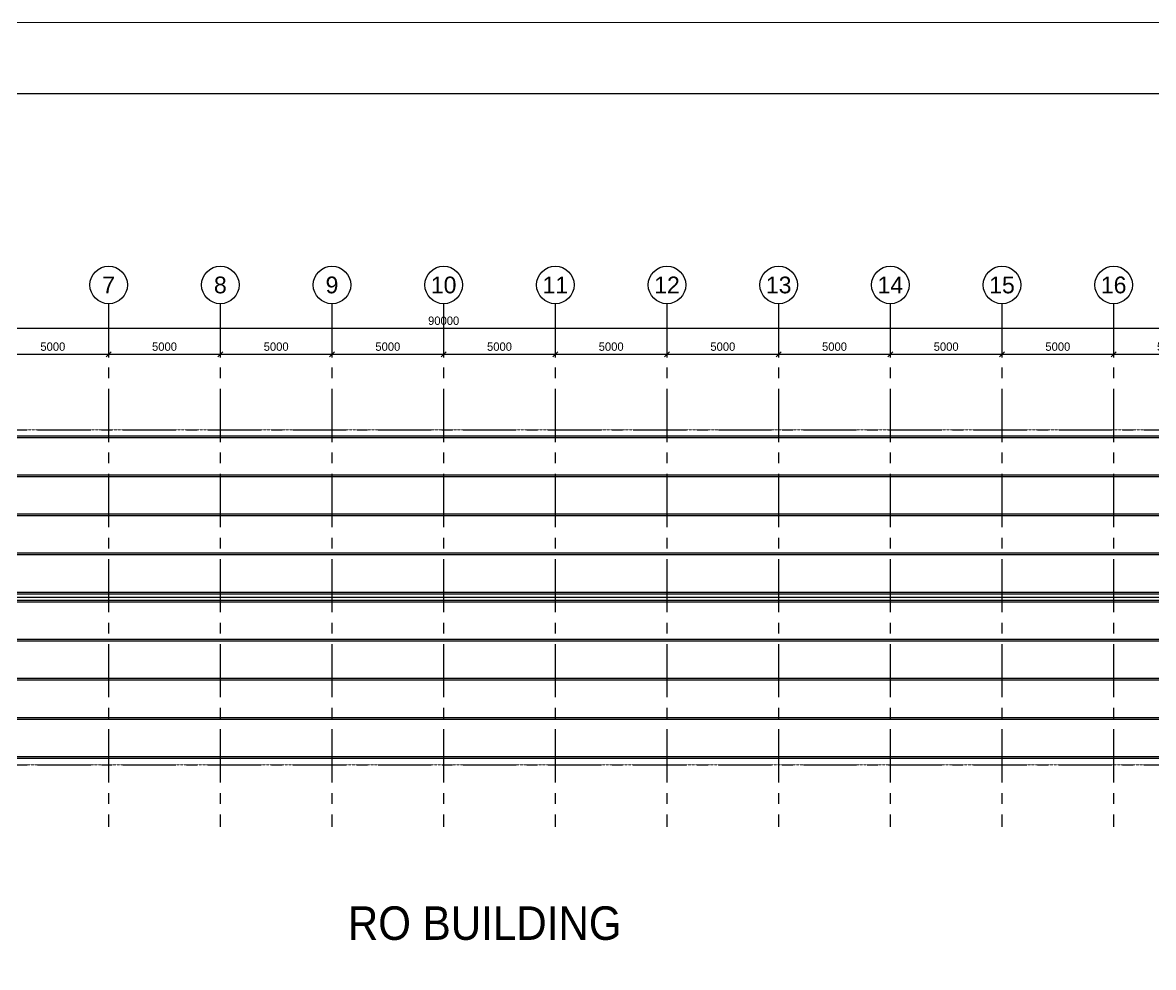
# Model space of a CAD drawing. Header units: millimetres. Extents: x 14826 to 891005, y -311366 to 56117.
# Drawn here: x 158664 to 209296, y -87855 to -45560 of the extents above; entities that cross this region are included whole.
import ezdxf
from ezdxf.enums import TextEntityAlignment as Align

# ---------------------------------------------------------------- set-up
doc = ezdxf.new("R2010")
doc.units = ezdxf.units.MM
doc.linetypes.add('CENTER', pattern=[50.8, 31.75, -6.35, 6.35, -6.35])
doc.linetypes.add('Hidden', pattern=[7.14375, 4.7625, -2.38125])
doc.layers.add('A-DETL-HDLN', color=7, linetype='Hidden', lineweight=9)
doc.layers.add('G-ANNO-TEXT', color=7, linetype='Continuous', lineweight=9)
for name, color, linetype in [('AUR-DIMS', 7, 'Continuous'), ('AUR-GRID CIRC', 3, 'Continuous'), ('AUR-GRID TEXT', 2, 'Continuous'), ('AUR-GRIDS', 7, 'CENTER')]:
    doc.layers.add(name, color=color, linetype=linetype)
doc.layers.add('LAYOUT IMPORT_dwg', color=7, linetype='Continuous', lineweight=9, true_color=0x767676)
doc.styles.add('Arial_4', font='arial.ttf', dxfattribs={"width": 0.9, "height": 700})
doc.styles.add('ArialN', font='ARIALN.TTF')
doc.dimstyles.new('1-150', dxfattribs={"dimscale": 150, "dimtxt": 2.5, "dimasz": 1.5, "dimexe": 1, "dimexo": 2, "dimgap": 1, "dimtad": 1, "dimdec": 0, "dimzin": 0, "dimdsep": 46, "dimtxsty": 'Standard', "dimblk": 'OBLIQUE', "dimcen": 0, "dimdle": 1, "dimclrd": 7, "dimclre": 7, "dimclrt": 3, "dimadec": 0, "dimazin": 0, "dimtfac": 1, "dimtdec": 0, "dimtix": 1, "dimtmove": 2, "dimatfit": 0, "dimfxl": 6.5, "dimfxlon": 1, "dimtolj": 1, "dimtzin": 0, "dimarcsym": 0})

# ---------------------------------------------------------------- blocks, each defined once
blk = doc.blocks.new('LAYOUT IMPORT_dwg-326166-LEVEL 1')
at = {"lineweight": 9}
blk.add_line((-10868, 212791), (-10868, 311765), dxfattribs=at)
blk = doc.blocks.new('_Oblique')
at = {"color": 0, "linetype": 'ByBlock', "lineweight": -2}
blk.add_line((-0.5, -0.5), (0.5, 0.5), dxfattribs=at)
blk = doc.blocks.new('*D102')
at = {"layer": 'AUR-DIMS', "color": 7, "lineweight": -2, "ltscale": 75, "transparency": 16777216}
for p, q in [((162517, -60126), (162517, -60554)), ((157367, -60404), (162667, -60404)), ((157517, -60383), (157517, -60554))]:
    blk.add_line(p, q, dxfattribs=at)
at = {"layer": 'Defpoints', "color": 0, "ltscale": 75, "transparency": 16777216}
for p in [(157517, -59826, -4742), (162517, -59826), (162517, -60404)]:
    blk.add_point(p, dxfattribs=at)
at = {"layer": 'AUR-DIMS', "color": 7, "lineweight": -2, "ltscale": 75, "transparency": 16777216, "xscale": 225, "yscale": 225, "zscale": 225, "rotation": 180}
blk.add_blockref('_Oblique', (157517, -60404), dxfattribs=at)
at = {"layer": 'AUR-DIMS', "color": 7, "lineweight": -2, "ltscale": 75, "transparency": 16777216, "xscale": 225, "yscale": 225, "zscale": 225}
blk.add_blockref('_Oblique', (162517, -60404), dxfattribs=at)
at = {"layer": 'AUR-DIMS', "color": 3, "ltscale": 75, "transparency": 16777216, "insert": (160017, -60067), "char_height": 375, "attachment_point": 5}
blk.add_mtext('\\A1;5000', dxfattribs=at)
blk = doc.blocks.new('*D103')
at = {"layer": 'AUR-DIMS', "color": 7, "lineweight": -2, "ltscale": 75, "transparency": 16777216}
for p, q in [((167517, -60126), (167517, -60554)), ((162367, -60404), (167667, -60404)), ((162517, -60383), (162517, -60554))]:
    blk.add_line(p, q, dxfattribs=at)
at = {"layer": 'Defpoints', "color": 0, "ltscale": 75, "transparency": 16777216}
for p in [(162517, -59826, -4742), (167517, -59826), (167517, -60404)]:
    blk.add_point(p, dxfattribs=at)
at = {"layer": 'AUR-DIMS', "color": 7, "lineweight": -2, "ltscale": 75, "transparency": 16777216, "xscale": 225, "yscale": 225, "zscale": 225, "rotation": 180}
blk.add_blockref('_Oblique', (162517, -60404), dxfattribs=at)
at = {"layer": 'AUR-DIMS', "color": 7, "lineweight": -2, "ltscale": 75, "transparency": 16777216, "xscale": 225, "yscale": 225, "zscale": 225}
blk.add_blockref('_Oblique', (167517, -60404), dxfattribs=at)
at = {"layer": 'AUR-DIMS', "color": 3, "ltscale": 75, "transparency": 16777216, "insert": (165017, -60067), "char_height": 375, "attachment_point": 5}
blk.add_mtext('\\A1;5000', dxfattribs=at)
blk = doc.blocks.new('*D104')
at = {"layer": 'AUR-DIMS', "color": 7, "lineweight": -2, "ltscale": 75, "transparency": 16777216}
for p, q in [((172517, -60126), (172517, -60554)), ((167367, -60404), (172667, -60404)), ((167517, -60383), (167517, -60554))]:
    blk.add_line(p, q, dxfattribs=at)
at = {"layer": 'Defpoints', "color": 0, "ltscale": 75, "transparency": 16777216}
for p in [(167517, -59826, -4742), (172517, -59826), (172517, -60404)]:
    blk.add_point(p, dxfattribs=at)
at = {"layer": 'AUR-DIMS', "color": 7, "lineweight": -2, "ltscale": 75, "transparency": 16777216, "xscale": 225, "yscale": 225, "zscale": 225, "rotation": 180}
blk.add_blockref('_Oblique', (167517, -60404), dxfattribs=at)
at = {"layer": 'AUR-DIMS', "color": 7, "lineweight": -2, "ltscale": 75, "transparency": 16777216, "xscale": 225, "yscale": 225, "zscale": 225}
blk.add_blockref('_Oblique', (172517, -60404), dxfattribs=at)
at = {"layer": 'AUR-DIMS', "color": 3, "ltscale": 75, "transparency": 16777216, "insert": (170017, -60067), "char_height": 375, "attachment_point": 5}
blk.add_mtext('\\A1;5000', dxfattribs=at)
blk = doc.blocks.new('*D105')
at = {"layer": 'AUR-DIMS', "color": 7, "lineweight": -2, "ltscale": 75, "transparency": 16777216}
for p, q in [((177517, -60126), (177517, -60554)), ((172367, -60404), (177667, -60404)), ((172517, -60383), (172517, -60554))]:
    blk.add_line(p, q, dxfattribs=at)
at = {"layer": 'Defpoints', "color": 0, "ltscale": 75, "transparency": 16777216}
for p in [(172517, -59826, -4742), (177517, -59826), (177517, -60404)]:
    blk.add_point(p, dxfattribs=at)
at = {"layer": 'AUR-DIMS', "color": 7, "lineweight": -2, "ltscale": 75, "transparency": 16777216, "xscale": 225, "yscale": 225, "zscale": 225, "rotation": 180}
blk.add_blockref('_Oblique', (172517, -60404), dxfattribs=at)
at = {"layer": 'AUR-DIMS', "color": 7, "lineweight": -2, "ltscale": 75, "transparency": 16777216, "xscale": 225, "yscale": 225, "zscale": 225}
blk.add_blockref('_Oblique', (177517, -60404), dxfattribs=at)
at = {"layer": 'AUR-DIMS', "color": 3, "ltscale": 75, "transparency": 16777216, "insert": (175017, -60067), "char_height": 375, "attachment_point": 5}
blk.add_mtext('\\A1;5000', dxfattribs=at)
blk = doc.blocks.new('*D106')
at = {"layer": 'AUR-DIMS', "color": 7, "lineweight": -2, "ltscale": 75, "transparency": 16777216}
for p, q in [((182517, -60126), (182517, -60554)), ((177367, -60404), (182667, -60404)), ((177517, -60383), (177517, -60554))]:
    blk.add_line(p, q, dxfattribs=at)
at = {"layer": 'Defpoints', "color": 0, "ltscale": 75, "transparency": 16777216}
for p in [(177517, -59826, -4742), (182517, -59826), (182517, -60404)]:
    blk.add_point(p, dxfattribs=at)
at = {"layer": 'AUR-DIMS', "color": 7, "lineweight": -2, "ltscale": 75, "transparency": 16777216, "xscale": 225, "yscale": 225, "zscale": 225, "rotation": 180}
blk.add_blockref('_Oblique', (177517, -60404), dxfattribs=at)
at = {"layer": 'AUR-DIMS', "color": 7, "lineweight": -2, "ltscale": 75, "transparency": 16777216, "xscale": 225, "yscale": 225, "zscale": 225}
blk.add_blockref('_Oblique', (182517, -60404), dxfattribs=at)
at = {"layer": 'AUR-DIMS', "color": 3, "ltscale": 75, "transparency": 16777216, "insert": (180017, -60067), "char_height": 375, "attachment_point": 5}
blk.add_mtext('\\A1;5000', dxfattribs=at)
blk = doc.blocks.new('*D107')
at = {"layer": 'AUR-DIMS', "color": 7, "lineweight": -2, "ltscale": 75, "transparency": 16777216}
for p, q in [((187517, -60126), (187517, -60554)), ((182367, -60404), (187667, -60404)), ((182517, -60383), (182517, -60554))]:
    blk.add_line(p, q, dxfattribs=at)
at = {"layer": 'Defpoints', "color": 0, "ltscale": 75, "transparency": 16777216}
for p in [(182517, -59826, -4742), (187517, -59826), (187517, -60404)]:
    blk.add_point(p, dxfattribs=at)
at = {"layer": 'AUR-DIMS', "color": 7, "lineweight": -2, "ltscale": 75, "transparency": 16777216, "xscale": 225, "yscale": 225, "zscale": 225, "rotation": 180}
blk.add_blockref('_Oblique', (182517, -60404), dxfattribs=at)
at = {"layer": 'AUR-DIMS', "color": 7, "lineweight": -2, "ltscale": 75, "transparency": 16777216, "xscale": 225, "yscale": 225, "zscale": 225}
blk.add_blockref('_Oblique', (187517, -60404), dxfattribs=at)
at = {"layer": 'AUR-DIMS', "color": 3, "ltscale": 75, "transparency": 16777216, "insert": (185017, -60067), "char_height": 375, "attachment_point": 5}
blk.add_mtext('\\A1;5000', dxfattribs=at)
blk = doc.blocks.new('*D108')
at = {"layer": 'AUR-DIMS', "color": 7, "lineweight": -2, "ltscale": 75, "transparency": 16777216}
for p, q in [((192517, -60126), (192517, -60554)), ((187367, -60404), (192667, -60404)), ((187517, -60383), (187517, -60554))]:
    blk.add_line(p, q, dxfattribs=at)
at = {"layer": 'Defpoints', "color": 0, "ltscale": 75, "transparency": 16777216}
for p in [(187517, -59826, -4742), (192517, -59826), (192517, -60404)]:
    blk.add_point(p, dxfattribs=at)
at = {"layer": 'AUR-DIMS', "color": 7, "lineweight": -2, "ltscale": 75, "transparency": 16777216, "xscale": 225, "yscale": 225, "zscale": 225, "rotation": 180}
blk.add_blockref('_Oblique', (187517, -60404), dxfattribs=at)
at = {"layer": 'AUR-DIMS', "color": 7, "lineweight": -2, "ltscale": 75, "transparency": 16777216, "xscale": 225, "yscale": 225, "zscale": 225}
blk.add_blockref('_Oblique', (192517, -60404), dxfattribs=at)
at = {"layer": 'AUR-DIMS', "color": 3, "ltscale": 75, "transparency": 16777216, "insert": (190017, -60067), "char_height": 375, "attachment_point": 5}
blk.add_mtext('\\A1;5000', dxfattribs=at)
blk = doc.blocks.new('*D109')
at = {"layer": 'AUR-DIMS', "color": 7, "lineweight": -2, "ltscale": 75, "transparency": 16777216}
for p, q in [((197517, -60126), (197517, -60554)), ((192367, -60404), (197667, -60404)), ((192517, -60383), (192517, -60554))]:
    blk.add_line(p, q, dxfattribs=at)
at = {"layer": 'Defpoints', "color": 0, "ltscale": 75, "transparency": 16777216}
for p in [(192517, -59826, -4742), (197517, -59826), (197517, -60404)]:
    blk.add_point(p, dxfattribs=at)
at = {"layer": 'AUR-DIMS', "color": 7, "lineweight": -2, "ltscale": 75, "transparency": 16777216, "xscale": 225, "yscale": 225, "zscale": 225, "rotation": 180}
blk.add_blockref('_Oblique', (192517, -60404), dxfattribs=at)
at = {"layer": 'AUR-DIMS', "color": 7, "lineweight": -2, "ltscale": 75, "transparency": 16777216, "xscale": 225, "yscale": 225, "zscale": 225}
blk.add_blockref('_Oblique', (197517, -60404), dxfattribs=at)
at = {"layer": 'AUR-DIMS', "color": 3, "ltscale": 75, "transparency": 16777216, "insert": (195017, -60067), "char_height": 375, "attachment_point": 5}
blk.add_mtext('\\A1;5000', dxfattribs=at)
blk = doc.blocks.new('*D110')
at = {"layer": 'AUR-DIMS', "color": 7, "lineweight": -2, "ltscale": 75, "transparency": 16777216}
for p, q in [((202517, -60126), (202517, -60554)), ((197367, -60404), (202667, -60404)), ((197517, -60383), (197517, -60554))]:
    blk.add_line(p, q, dxfattribs=at)
at = {"layer": 'Defpoints', "color": 0, "ltscale": 75, "transparency": 16777216}
for p in [(197517, -59826, -4742), (202517, -59826), (202517, -60404)]:
    blk.add_point(p, dxfattribs=at)
at = {"layer": 'AUR-DIMS', "color": 7, "lineweight": -2, "ltscale": 75, "transparency": 16777216, "xscale": 225, "yscale": 225, "zscale": 225, "rotation": 180}
blk.add_blockref('_Oblique', (197517, -60404), dxfattribs=at)
at = {"layer": 'AUR-DIMS', "color": 7, "lineweight": -2, "ltscale": 75, "transparency": 16777216, "xscale": 225, "yscale": 225, "zscale": 225}
blk.add_blockref('_Oblique', (202517, -60404), dxfattribs=at)
at = {"layer": 'AUR-DIMS', "color": 3, "ltscale": 75, "transparency": 16777216, "insert": (200017, -60067), "char_height": 375, "attachment_point": 5}
blk.add_mtext('\\A1;5000', dxfattribs=at)
blk = doc.blocks.new('*D111')
at = {"layer": 'AUR-DIMS', "color": 7, "lineweight": -2, "ltscale": 75, "transparency": 16777216}
for p, q in [((207517, -60126), (207517, -60554)), ((202367, -60404), (207667, -60404)), ((202517, -60383), (202517, -60554))]:
    blk.add_line(p, q, dxfattribs=at)
at = {"layer": 'Defpoints', "color": 0, "ltscale": 75, "transparency": 16777216}
for p in [(202517, -59826, -4742), (207517, -59826), (207517, -60404)]:
    blk.add_point(p, dxfattribs=at)
at = {"layer": 'AUR-DIMS', "color": 7, "lineweight": -2, "ltscale": 75, "transparency": 16777216, "xscale": 225, "yscale": 225, "zscale": 225, "rotation": 180}
blk.add_blockref('_Oblique', (202517, -60404), dxfattribs=at)
at = {"layer": 'AUR-DIMS', "color": 7, "lineweight": -2, "ltscale": 75, "transparency": 16777216, "xscale": 225, "yscale": 225, "zscale": 225}
blk.add_blockref('_Oblique', (207517, -60404), dxfattribs=at)
at = {"layer": 'AUR-DIMS', "color": 3, "ltscale": 75, "transparency": 16777216, "insert": (205017, -60067), "char_height": 375, "attachment_point": 5}
blk.add_mtext('\\A1;5000', dxfattribs=at)
blk = doc.blocks.new('*D112')
at = {"layer": 'AUR-DIMS', "color": 7, "lineweight": -2, "ltscale": 75, "transparency": 16777216}
for p, q in [((222517, -58478), (222517, -59395)), ((132517, -59108), (132517, -59395)), ((132367, -59245), (222667, -59245))]:
    blk.add_line(p, q, dxfattribs=at)
at = {"layer": 'Defpoints', "color": 0, "ltscale": 75, "transparency": 16777216}
for p in [(132517, -58144), (222517, -58178, 4742), (222517, -59245)]:
    blk.add_point(p, dxfattribs=at)
at = {"layer": 'AUR-DIMS', "color": 7, "lineweight": -2, "ltscale": 75, "transparency": 16777216, "xscale": 225, "yscale": 225, "zscale": 225, "rotation": 180}
blk.add_blockref('_Oblique', (132517, -59245), dxfattribs=at)
at = {"layer": 'AUR-DIMS', "color": 7, "lineweight": -2, "ltscale": 75, "transparency": 16777216, "xscale": 225, "yscale": 225, "zscale": 225}
blk.add_blockref('_Oblique', (222517, -59245), dxfattribs=at)
at = {"layer": 'AUR-DIMS', "color": 3, "ltscale": 75, "transparency": 16777216, "insert": (177517, -58908), "char_height": 375, "attachment_point": 5}
blk.add_mtext('\\A1;90000', dxfattribs=at)
blk = doc.blocks.new('*D113')
at = {"layer": 'AUR-DIMS', "color": 7, "lineweight": -2, "ltscale": 75, "transparency": 16777216}
for p, q in [((212517, -60126), (212517, -60554)), ((207367, -60404), (212667, -60404)), ((207517, -60383), (207517, -60554))]:
    blk.add_line(p, q, dxfattribs=at)
at = {"layer": 'Defpoints', "color": 0, "ltscale": 75, "transparency": 16777216}
for p in [(207517, -59826, -4742), (212517, -59826), (212517, -60404)]:
    blk.add_point(p, dxfattribs=at)
at = {"layer": 'AUR-DIMS', "color": 7, "lineweight": -2, "ltscale": 75, "transparency": 16777216, "xscale": 225, "yscale": 225, "zscale": 225, "rotation": 180}
blk.add_blockref('_Oblique', (207517, -60404), dxfattribs=at)
at = {"layer": 'AUR-DIMS', "color": 7, "lineweight": -2, "ltscale": 75, "transparency": 16777216, "xscale": 225, "yscale": 225, "zscale": 225}
blk.add_blockref('_Oblique', (212517, -60404), dxfattribs=at)
at = {"layer": 'AUR-DIMS', "color": 3, "ltscale": 75, "transparency": 16777216, "insert": (210017, -60067), "char_height": 375, "attachment_point": 5}
blk.add_mtext('\\A1;5000', dxfattribs=at)

msp = doc.modelspace()

# ---------------------------------------------------------------- linework, layer by layer
at = {"color": 1}
for p, q in [((223016.93602, -64067.62027), (132016.93602, -64067.62027)), ((223016.93602, -64142.62027), (132016.93602, -64142.62027)), ((223016.93602, -65817.9063), (132016.93602, -65817.9063)), ((223016.93602, -65892.9063), (132016.93602, -65892.9063)), ((223016.93602, -67568.19233), (132016.93602, -67568.19233)), ((223016.93602, -67643.19233), (132016.93602, -67643.19233)), ((223016.93602, -69318.47836), (132016.93602, -69318.47836)), ((223016.93602, -69393.47836), (132016.93602, -69393.47836)), ((223016.93602, -71068.54505), (132016.93602, -71068.54505)), ((223016.93602, -71143.54505), (132016.93602, -71143.54505)), ((223016.93602, -71426.54156), (132016.93602, -71426.54156)), ((223016.93602, -71501.54156), (132016.93602, -71501.54156)), ((223016.93602, -73176.60825), (132016.93602, -73176.60825)), ((223016.93602, -73251.60825), (132016.93602, -73251.60825)), ((223016.93602, -74926.89428), (132016.93602, -74926.89428)), ((223016.93602, -75001.89428), (132016.93602, -75001.89428)), ((223016.93602, -76677.18031), (132016.93602, -76677.18031)), ((223016.93602, -76752.18031), (132016.93602, -76752.18031)), ((223016.93602, -78427.46634), (132016.93602, -78427.46634)), ((223016.93602, -78502.46634), (132016.93602, -78502.46634))]:
    msp.add_line(p, q, dxfattribs=at)
at = {"color": 2}
msp.add_line((132516.93602, -71285.04331), (222516.93602, -71285.04331), dxfattribs=at)
at = {"layer": 'A-DETL-HDLN'}
for p, q in [((132516.93602, -63785.04331), (222516.93602, -63785.04331)), ((222516.93602, -78785.04331), (132516.93602, -78785.04331))]:
    msp.add_line(p, q, dxfattribs=at)
at = {"layer": 'AUR-GRID CIRC'}
for centre in [(162516.93602, -57304.26211, -4741.53384), (167516.93602, -57304.26211, -4741.53384), (172516.93602, -57304.26211, -4741.53384), (177516.93602, -57304.26211, -4741.53384), (182516.93602, -57304.26211, -4741.53384), (187516.93602, -57304.26211, -4741.53384), (192516.93602, -57304.26211, -4741.53384), (197516.93602, -57304.26211, -4741.53384), (202516.93602, -57304.26211, -4741.53384), (207516.93602, -57304.26211, -4741.53384)]:
    msp.add_circle(centre, 840, dxfattribs=at)
at = {"layer": 'AUR-GRIDS', "ltscale": 75}
for p, q in [((162516.93602, -58144.26211), (162516.93602, -81561.47148)), ((167516.93602, -58144.26211), (167516.93602, -81561.47148)), ((172516.93602, -58144.26211), (172516.93602, -81561.47148)), ((177516.93602, -58144.26211), (177516.93602, -81561.47148)), ((182516.93602, -58144.26211), (182516.93602, -81561.47148)), ((187516.93602, -58144.26211), (187516.93602, -81561.47148)), ((192516.93602, -58144.26211), (192516.93602, -81561.47148)), ((197516.93602, -58144.26211), (197516.93602, -81561.47148)), ((202516.93602, -58144.26211), (202516.93602, -81561.47148)), ((207516.93602, -58144.26211), (207516.93602, -81561.47148)), ((125047.45266, -63785.04331), (228653.59166, -63785.04331)), ((125047.45266, -78785.04331), (228914.93954, -78785.04331))]:
    msp.add_line(p, q, dxfattribs=at)

# ---------------------------------------------------------------- block references
at = {"layer": 'LAYOUT IMPORT_dwg', "color": 7, "rotation": 269.9999999999997}
msp.add_blockref('LAYOUT IMPORT_dwg-326166-LEVEL 1', (-56073.93568, -56427.64433), dxfattribs=at)

# ---------------------------------------------------------------- texts
at = {"layer": 'AUR-GRID TEXT', "color": 7, "style": 'ArialN', "width": 1.2}
for s, p in [('7', (162516.93602, -57304.26211, -4741.53384)), ('8', (167516.93602, -57304.26211, -4741.53384)), ('9', (172516.93602, -57304.26211, -4741.53384)), ('10', (177516.93602, -57304.26211, -4741.53384)), ('11', (182516.93602, -57304.26211, -4741.53384)), ('12', (187516.93602, -57304.26211, -4741.53384)), ('13', (192516.93602, -57304.26211, -4741.53384)), ('14', (197516.93602, -57304.26211, -4741.53384)), ('15', (202516.93602, -57304.26211, -4741.53384)), ('16', (207516.93602, -57304.26211, -4741.53384))]:
    msp.add_text(s, height=750, dxfattribs=at).set_placement(p, align=Align.MIDDLE_CENTER)
at = {"layer": 'G-ANNO-TEXT', "insert": (173225.05497, -85124.3566), "char_height": 1500, "width": 20608.8297223, "attachment_point": 1, "style": 'Arial_4', "bg_fill": 3, "box_fill_scale": 1.25, "bg_fill_color": 256, "bg_fill_true_color": 13158600, "bg_fill_transparency": 0}
msp.add_mtext('RO BUILDING', dxfattribs=at)

# ---------------------------------------------------------------- dimensions: what is measured, and where the dimension line sits
at = {"layer": 'AUR-DIMS', "ltscale": 75}
for base, p1, p2, picture, middle in [((222516.93602, -59245.45541, -4741.53384), (132516.93602, -58144.26211, -4741.53384), (222516.93602, -58178.03928), '*D112', (177516.93602, -58907.95541, -4741.53384)), ((162516.93602, -60404.03403), (157516.93602, -59825.51862, -4741.53384), (162516.93602, -59825.51862), '*D102', (160016.93602, -60066.53403)), ((167516.93602, -60404.03403), (162516.93602, -59825.51862, -4741.53384), (167516.93602, -59825.51862), '*D103', (165016.93602, -60066.53403)), ((172516.93602, -60404.03403), (167516.93602, -59825.51862, -4741.53384), (172516.93602, -59825.51862), '*D104', (170016.93602, -60066.53403)), ((177516.93602, -60404.03403), (172516.93602, -59825.51862, -4741.53384), (177516.93602, -59825.51862), '*D105', (175016.93602, -60066.53403)), ((182516.93602, -60404.03403), (177516.93602, -59825.51862, -4741.53384), (182516.93602, -59825.51862), '*D106', (180016.93602, -60066.53403)), ((187516.93602, -60404.03403), (182516.93602, -59825.51862, -4741.53384), (187516.93602, -59825.51862), '*D107', (185016.93602, -60066.53403)), ((192516.93602, -60404.03403), (187516.93602, -59825.51862, -4741.53384), (192516.93602, -59825.51862), '*D108', (190016.93602, -60066.53403)), ((197516.93602, -60404.03403), (192516.93602, -59825.51862, -4741.53384), (197516.93602, -59825.51862), '*D109', (195016.93602, -60066.53403)), ((202516.93602, -60404.03403), (197516.93602, -59825.51862, -4741.53384), (202516.93602, -59825.51862), '*D110', (200016.93602, -60066.53403)), ((207516.93602, -60404.03403), (202516.93602, -59825.51862, -4741.53384), (207516.93602, -59825.51862), '*D111', (205016.93602, -60066.53403)), ((212516.93602, -60404.03403), (207516.93602, -59825.51862, -4741.53384), (212516.93602, -59825.51862), '*D113', (210016.93602, -60066.53403))]:
    dim = msp.add_linear_dim(base=base, p1=p1, p2=p2, dimstyle='1-150', dxfattribs=at)
    dim.commit()
    dim.dimension.update_dxf_attribs({"geometry": picture, "text_midpoint": middle})

# ---------------------------------------------------------------- next in the draw order: linework, layer by layer
at = {"color": 1}
msp.add_lwpolyline([(239598.53327, -48744.0032), (26795.07721, -48744.0032), (26795.07721, -136284.53271), (239598.53327, -136284.53271)], close=True, dxfattribs=at)

doc.saveas('drawing.dxf')
